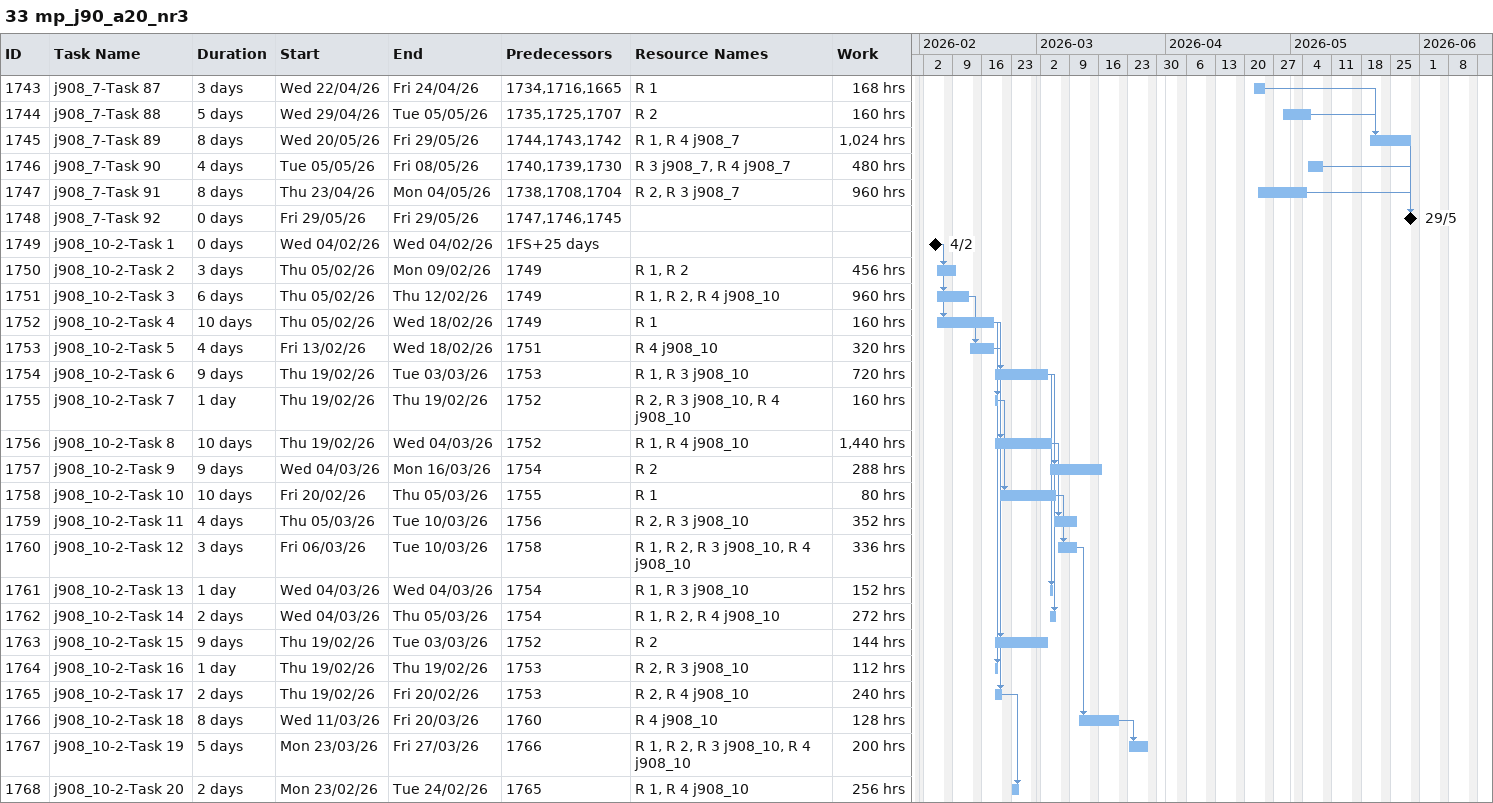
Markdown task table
33 mp_j90_a20_nr3

| ID | Task | Duration | Start | Finish | Predecessors | Resources | Work (h) |
|---|---|---|---|---|---|---|---|
| 1743 | j908_7-Task 87 | 3d | 2026-04-22 | 2026-04-24 | 1734, 1716, 1665 | R 1 | 168 |
| 1744 | j908_7-Task 88 | 5d | 2026-04-29 | 2026-05-05 | 1735, 1725, 1707 | R 2 | 160 |
| 1745 | j908_7-Task 89 | 8d | 2026-05-20 | 2026-05-29 | 1744, 1743, 1742 | R 1, R 4 j908_7 | 1024 |
| 1746 | j908_7-Task 90 | 4d | 2026-05-05 | 2026-05-08 | 1740, 1739, 1730 | R 3 j908_7, R 4 j908_7 | 480 |
| 1747 | j908_7-Task 91 | 8d | 2026-04-23 | 2026-05-04 | 1738, 1708, 1704 | R 2, R 3 j908_7 | 960 |
| 1748 | j908_7-Task 92 | 0d | 2026-05-29 | 2026-05-29 | 1747, 1746, 1745 |  |  |
| 1749 | j908_10-2-Task 1 | 0d | 2026-02-04 | 2026-02-04 | 1FS+25d |  |  |
| 1750 | j908_10-2-Task 2 | 3d | 2026-02-05 | 2026-02-09 | 1749 | R 1, R 2 | 456 |
| 1751 | j908_10-2-Task 3 | 6d | 2026-02-05 | 2026-02-12 | 1749 | R 1, R 2, R 4 j908_10 | 960 |
| 1752 | j908_10-2-Task 4 | 10d | 2026-02-05 | 2026-02-18 | 1749 | R 1 | 160 |
| 1753 | j908_10-2-Task 5 | 4d | 2026-02-13 | 2026-02-18 | 1751 | R 4 j908_10 | 320 |
| 1754 | j908_10-2-Task 6 | 9d | 2026-02-19 | 2026-03-03 | 1753 | R 1, R 3 j908_10 | 720 |
| 1755 | j908_10-2-Task 7 | 1d | 2026-02-19 | 2026-02-19 | 1752 | R 2, R 3 j908_10, R 4 j908_10 | 160 |
| 1756 | j908_10-2-Task 8 | 10d | 2026-02-19 | 2026-03-04 | 1752 | R 1, R 4 j908_10 | 1440 |
| 1757 | j908_10-2-Task 9 | 9d | 2026-03-04 | 2026-03-16 | 1754 | R 2 | 288 |
| 1758 | j908_10-2-Task 10 | 10d | 2026-02-20 | 2026-03-05 | 1755 | R 1 | 80 |
| 1759 | j908_10-2-Task 11 | 4d | 2026-03-05 | 2026-03-10 | 1756 | R 2, R 3 j908_10 | 352 |
| 1760 | j908_10-2-Task 12 | 3d | 2026-03-06 | 2026-03-10 | 1758 | R 1, R 2, R 3 j908_10, R 4 j908_10 | 336 |
| 1761 | j908_10-2-Task 13 | 1d | 2026-03-04 | 2026-03-04 | 1754 | R 1, R 3 j908_10 | 152 |
| 1762 | j908_10-2-Task 14 | 2d | 2026-03-04 | 2026-03-05 | 1754 | R 1, R 2, R 4 j908_10 | 272 |
| 1763 | j908_10-2-Task 15 | 9d | 2026-02-19 | 2026-03-03 | 1752 | R 2 | 144 |
| 1764 | j908_10-2-Task 16 | 1d | 2026-02-19 | 2026-02-19 | 1753 | R 2, R 3 j908_10 | 112 |
| 1765 | j908_10-2-Task 17 | 2d | 2026-02-19 | 2026-02-20 | 1753 | R 2, R 4 j908_10 | 240 |
| 1766 | j908_10-2-Task 18 | 8d | 2026-03-11 | 2026-03-20 | 1760 | R 4 j908_10 | 128 |
| 1767 | j908_10-2-Task 19 | 5d | 2026-03-23 | 2026-03-27 | 1766 | R 1, R 2, R 3 j908_10, R 4 j908_10 | 200 |
| 1768 | j908_10-2-Task 20 | 2d | 2026-02-23 | 2026-02-24 | 1765 | R 1, R 4 j908_10 | 256 |
